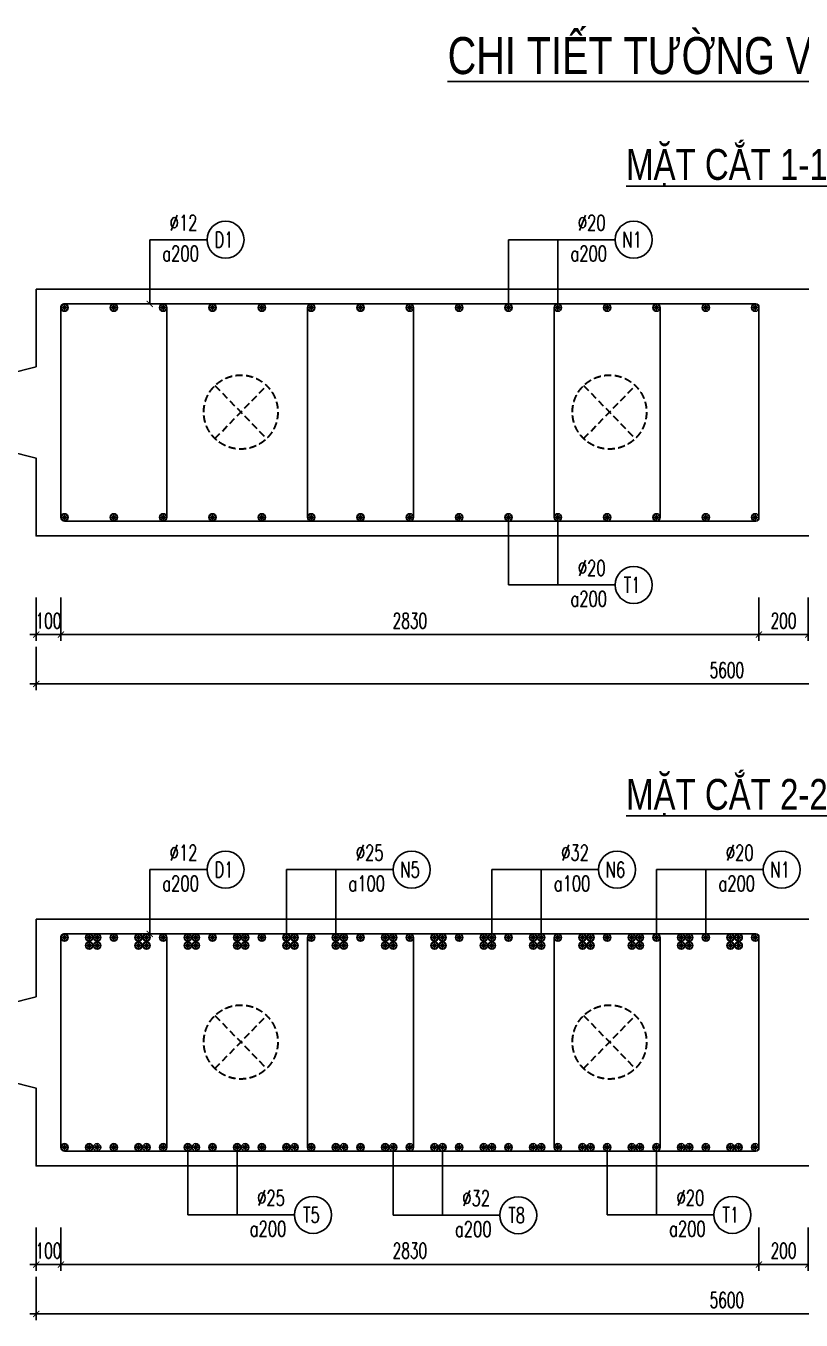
# Model space of a CAD drawing. Header units: millimetres. Extents: x -143483 to 1166745, y -1448440 to -1202244.
# Drawn here: x 271567 to 284137, y -1407063 to -1386087 of the extents above; entities that cross this region are included whole.
import ezdxf
from ezdxf.enums import TextEntityAlignment as Align

# ---------------------------------------------------------------- set-up
doc = ezdxf.new("R2010")
doc.units = ezdxf.units.MM
doc.header["$LTSCALE"] = 30
doc.header["$PDMODE"] = 3
doc.linetypes.add('DASHED', pattern=[19.05, 12.7, -6.35])
doc.layers.get('0').update_dxf_attribs({"lineweight": 9})
doc.layers.get('Defpoints').update_dxf_attribs({"lineweight": 9})
for name, color, linetype in [('ccu11-Cotthep', 9, 'Continuous'), ('ccu11-Dim', 8, 'Continuous'), ('ccu11-Text', 31, 'Continuous'), ('ccu11-Thay', 7, 'Continuous'), ('ccu11-Thep', 4, 'Continuous'), ('ccu11-Thep doc', 4, 'Continuous'), ('ccu11-Thepdai', 6, 'Continuous')]:
    doc.layers.add(name, color=color, linetype=linetype)
doc.layers.add('ccu11-Khuat', color=9, linetype='DASHED', lineweight=30)
doc.layers.add('Vicom_thep doc', color=1, linetype='Continuous', lineweight=35)
doc.styles.add('ccu11-dim', font='vnsimli.shx', dxfattribs={"width": 0.65, "bigfont": 'bigfont.shx'})
doc.styles.add('ccu11-VnAvH-B', font='VHAVANB.TTF')
doc.styles.add('ccu11-vnsimple', font='vnsimple.shx', dxfattribs={"bigfont": 'bigfont.shx'})
doc.styles.add('ccu11_simli', font='vnsimli.shx', dxfattribs={"width": 0.8})
doc.dimstyles.new('ccu11-100', dxfattribs={"dimscale": 100, "dimtxt": 2.5, "dimasz": 1, "dimexe": 1, "dimexo": 2, "dimgap": 1, "dimtad": 1, "dimdec": 0, "dimdsep": 46, "dimtxsty": 'ccu11-dim', "dimblk": 'ARCHTICK', "dimcen": -1, "dimdle": 1, "dimclrd": 256, "dimclre": 256, "dimclrt": 3, "dimadec": 0, "dimazin": 2, "dimtfac": 0.1, "dimtdec": 0, "dimtmove": 0, "dimatfit": 1, "dimldrblk": 'ARCHTICK', "dimfxl": 0, "dimtvp": 0.833333, "dimtolj": 1, "dimtzin": 12, "dimarcsym": 0})
doc.dimstyles.new('ccu11-100x4', dxfattribs={"dimscale": 100, "dimtxt": 2.5, "dimasz": 1, "dimexe": 1, "dimexo": 2, "dimgap": 1, "dimtad": 1, "dimdec": 0, "dimlfac": 0.25, "dimdsep": 46, "dimtxsty": 'ccu11-dim', "dimblk": 'ARCHTICK', "dimcen": -1, "dimdle": 1, "dimclrd": 256, "dimclre": 256, "dimclrt": 3, "dimadec": 0, "dimazin": 2, "dimtfac": 0.1, "dimtdec": 0, "dimtmove": 0, "dimatfit": 1, "dimldrblk": 'ARCHTICK', "dimfxl": 0, "dimtvp": 0.833333, "dimtolj": 1, "dimtzin": 12, "dimarcsym": 0})

# ---------------------------------------------------------------- blocks, each defined once
blk = doc.blocks.new('MCT')
at = {"ltscale": 0.005}
for p, q in [((-0.49, 0), (0.49, 0)), ((0.35, -0.35), (-0.35, 0.35)), ((-0.35, -0.35), (0.35, 0.35)), ((0, -0.49), (0, 0.49))]:
    blk.add_line(p, q, dxfattribs=at)
blk.add_circle((0, 0), 0.492, dxfattribs=at)
blk = doc.blocks.new('*U3963')
at = {"layer": 'ccu11-Thep doc', "xscale": -121.9200000001001, "yscale": 121.9200000001001, "zscale": 121.92, "rotation": 270}
blk.add_blockref('MCT', (0, 0), dxfattribs=at)
blk = doc.blocks.new('*U3964')
at = {"layer": 'ccu11-Thep doc', "color": 0, "linetype": 'ByBlock', "lineweight": -2, "transparency": 16777216}
for p in [(0, 0), (800, 0), (1600, 0), (2400, 0), (3200, 0), (4000, 0), (4800, 0), (5600, 0), (6400, 0), (7200, 0), (8000, 0), (8800, 0), (9600, 0), (10400, 0), (11200, 0)]:
    blk.add_blockref('*U3963', p, dxfattribs=at)
blk = doc.blocks.new('*U3965')
at = {"layer": 'ccu11-Thep doc', "xscale": -121.9200000001001, "yscale": 121.9200000001001, "zscale": 121.92, "rotation": 270}
blk.add_blockref('MCT', (0, 0), dxfattribs=at)
blk = doc.blocks.new('*U3966')
at = {"layer": 'ccu11-Thep doc', "color": 0, "linetype": 'ByBlock', "lineweight": -2, "transparency": 16777216}
for p in [(0, 0), (800, 0), (1600, 0), (2400, 0), (3200, 0), (4000, 0), (4800, 0), (5600, 0), (6400, 0), (7200, 0), (8000, 0), (8800, 0), (9600, 0), (10400, 0), (11200, 0)]:
    blk.add_blockref('*U3965', p, dxfattribs=at)
blk = doc.blocks.new('_ARCHTICK')
at = {"color": 0, "linetype": 'ByBlock', "const_width": 0.15}
blk.add_lwpolyline([(-0.5, -0.5), (0.5, 0.5)], dxfattribs=at)
blk = doc.blocks.new('*D4121')
at = {"layer": 'ccu11-Dim', "linetype": 'ByBlock', "lineweight": -2, "ltscale": 30, "transparency": 16777216}
for p, q in [((271733, -1396153), (271733, -1396853)), ((294133, -1396153), (294133, -1396853)), ((271633, -1396753), (294233, -1396753))]:
    blk.add_line(p, q, dxfattribs=at)
at = {"layer": 'Defpoints', "color": 0, "linetype": 'ByBlock', "ltscale": 30, "transparency": 16777216}
for p in [(271733, -1395953), (294133, -1395953), (294133, -1396753)]:
    blk.add_point(p, dxfattribs=at)
at = {"layer": 'ccu11-Dim', "linetype": 'ByBlock', "lineweight": -2, "ltscale": 30, "transparency": 16777216, "xscale": 100, "yscale": 100, "zscale": 100, "rotation": 180}
blk.add_blockref('_ARCHTICK', (271733, -1396753), dxfattribs=at)
at = {"layer": 'ccu11-Dim', "linetype": 'ByBlock', "lineweight": -2, "ltscale": 30, "transparency": 16777216, "xscale": 100, "yscale": 100, "zscale": 100}
blk.add_blockref('_ARCHTICK', (294133, -1396753), dxfattribs=at)
at = {"layer": 'ccu11-Dim', "color": 3, "linetype": 'ByBlock', "ltscale": 30, "transparency": 16777216, "insert": (282933, -1396528), "char_height": 250, "attachment_point": 5, "style": 'ccu11-dim'}
blk.add_mtext('\\A1;5600', dxfattribs=at)
blk = doc.blocks.new('*D4122')
at = {"layer": 'ccu11-Dim', "linetype": 'ByBlock', "lineweight": -2, "ltscale": 30, "transparency": 16777216}
for p, q in [((283452, -1395353), (283452, -1396053)), ((284252, -1395353), (284252, -1396053)), ((283352, -1395953), (284352, -1395953))]:
    blk.add_line(p, q, dxfattribs=at)
at = {"layer": 'Defpoints', "color": 0, "linetype": 'ByBlock', "ltscale": 30, "transparency": 16777216}
for p in [(283452, -1395153), (284252, -1395153), (284252, -1395953)]:
    blk.add_point(p, dxfattribs=at)
at = {"layer": 'ccu11-Dim', "linetype": 'ByBlock', "lineweight": -2, "ltscale": 30, "transparency": 16777216, "xscale": 100, "yscale": 100, "zscale": 100, "rotation": 180}
blk.add_blockref('_ARCHTICK', (283452, -1395953), dxfattribs=at)
at = {"layer": 'ccu11-Dim', "linetype": 'ByBlock', "lineweight": -2, "ltscale": 30, "transparency": 16777216, "xscale": 100, "yscale": 100, "zscale": 100}
blk.add_blockref('_ARCHTICK', (284252, -1395953), dxfattribs=at)
at = {"layer": 'ccu11-Dim', "color": 3, "linetype": 'ByBlock', "ltscale": 30, "transparency": 16777216, "insert": (283852, -1395728), "char_height": 250, "attachment_point": 5, "style": 'ccu11-dim'}
blk.add_mtext('\\A1;200', dxfattribs=at)
blk = doc.blocks.new('*D4124')
at = {"layer": 'ccu11-Dim', "linetype": 'ByBlock', "lineweight": -2, "ltscale": 30, "transparency": 16777216}
for p, q in [((272133, -1395353), (272133, -1396053)), ((283452, -1395353), (283452, -1396053)), ((272033, -1395953), (283552, -1395953))]:
    blk.add_line(p, q, dxfattribs=at)
at = {"layer": 'Defpoints', "color": 0, "linetype": 'ByBlock', "ltscale": 30, "transparency": 16777216}
for p in [(272133, -1395153), (283452, -1395153), (283452, -1395953)]:
    blk.add_point(p, dxfattribs=at)
at = {"layer": 'ccu11-Dim', "linetype": 'ByBlock', "lineweight": -2, "ltscale": 30, "transparency": 16777216, "xscale": 100, "yscale": 100, "zscale": 100, "rotation": 180}
blk.add_blockref('_ARCHTICK', (272133, -1395953), dxfattribs=at)
at = {"layer": 'ccu11-Dim', "linetype": 'ByBlock', "lineweight": -2, "ltscale": 30, "transparency": 16777216, "xscale": 100, "yscale": 100, "zscale": 100}
blk.add_blockref('_ARCHTICK', (283452, -1395953), dxfattribs=at)
at = {"layer": 'ccu11-Dim', "color": 3, "linetype": 'ByBlock', "ltscale": 30, "transparency": 16777216, "insert": (277793, -1395728), "char_height": 250, "attachment_point": 5, "style": 'ccu11-dim'}
blk.add_mtext('\\A1;2830', dxfattribs=at)
blk = doc.blocks.new('*D4125')
at = {"layer": 'ccu11-Dim', "linetype": 'ByBlock', "lineweight": -2, "ltscale": 30, "transparency": 16777216}
for p, q in [((271733, -1395353), (271733, -1396053)), ((272133, -1395353), (272133, -1396053)), ((271733, -1395953), (271633, -1395953)), ((272133, -1395953), (271733, -1395953)), ((272133, -1395953), (272233, -1395953))]:
    blk.add_line(p, q, dxfattribs=at)
at = {"layer": 'Defpoints', "color": 0, "linetype": 'ByBlock', "ltscale": 30, "transparency": 16777216}
for p in [(271733, -1395153), (272133, -1395153), (271733, -1395953)]:
    blk.add_point(p, dxfattribs=at)
at = {"layer": 'ccu11-Dim', "linetype": 'ByBlock', "lineweight": -2, "ltscale": 30, "transparency": 16777216, "xscale": 100, "yscale": 100, "zscale": 100}
blk.add_blockref('_ARCHTICK', (271733, -1395953), dxfattribs=at)
at = {"layer": 'ccu11-Dim', "linetype": 'ByBlock', "lineweight": -2, "ltscale": 30, "transparency": 16777216, "xscale": 100, "yscale": 100, "zscale": 100, "rotation": 180}
blk.add_blockref('_ARCHTICK', (272133, -1395953), dxfattribs=at)
at = {"layer": 'ccu11-Dim', "color": 3, "linetype": 'ByBlock', "ltscale": 30, "transparency": 16777216, "insert": (271933, -1395728), "char_height": 250, "attachment_point": 5, "style": 'ccu11-dim'}
blk.add_mtext('\\A1;100', dxfattribs=at)
blk = doc.blocks.new('SHD')
at = {"layer": 'ccu11-Cotthep'}
blk.add_circle((300, 0), 300, dxfattribs=at)
at = {"layer": 'ccu11-Cotthep', "color": 31, "style": 'ccu11_simli', "width": 0.8}
blk.add_attdef('DK', text='', height=250, dxfattribs=at).set_placement((-101, 65), align=Align.BOTTOM_RIGHT)
blk.add_attdef('KH', text='', height=250, dxfattribs=at).set_placement((300, 0), align=Align.MIDDLE)
blk.add_attdef('KC', text='', height=250, dxfattribs=at).set_placement((-101, -142), align=Align.TOP_RIGHT)
blk = doc.blocks.new('*U3973')
at = {"layer": 'ccu11-Thep doc', "xscale": -121.9200000001001, "yscale": 121.9200000001001, "zscale": 121.92, "rotation": 270}
blk.add_blockref('MCT', (0, 0), dxfattribs=at)
blk = doc.blocks.new('*U3974')
at = {"layer": 'ccu11-Thep doc', "color": 0, "linetype": 'ByBlock', "lineweight": -2, "transparency": 16777216}
for p in [(0, 0), (800, 0), (1600, 0), (2400, 0), (3200, 0), (4000, 0), (4800, 0), (5600, 0), (6400, 0), (7200, 0), (8000, 0), (8800, 0), (9600, 0), (10400, 0), (11200, 0)]:
    blk.add_blockref('*U3973', p, dxfattribs=at)
blk = doc.blocks.new('*U3975')
at = {"layer": 'ccu11-Thep doc', "xscale": -121.9200000001001, "yscale": 121.9200000001001, "zscale": 121.92, "rotation": 270}
blk.add_blockref('MCT', (0, 0), dxfattribs=at)
blk = doc.blocks.new('*U3976')
at = {"layer": 'ccu11-Thep doc', "color": 0, "linetype": 'ByBlock', "lineweight": -2, "transparency": 16777216}
for p in [(0, 0), (800, 0), (1600, 0), (2400, 0), (3200, 0), (4000, 0), (4800, 0), (5600, 0), (6400, 0), (7200, 0), (8000, 0), (8800, 0), (9600, 0), (10400, 0), (11200, 0)]:
    blk.add_blockref('*U3975', p, dxfattribs=at)
blk = doc.blocks.new('*D4130')
at = {"layer": 'ccu11-Dim', "linetype": 'ByBlock', "lineweight": -2, "ltscale": 30, "transparency": 16777216}
for p, q in [((271733, -1406363), (271733, -1407063)), ((294133, -1406363), (294133, -1407063)), ((271633, -1406963), (294233, -1406963))]:
    blk.add_line(p, q, dxfattribs=at)
at = {"layer": 'Defpoints', "color": 0, "linetype": 'ByBlock', "ltscale": 30, "transparency": 16777216}
for p in [(271733, -1406163), (294133, -1406163), (294133, -1406963)]:
    blk.add_point(p, dxfattribs=at)
at = {"layer": 'ccu11-Dim', "linetype": 'ByBlock', "lineweight": -2, "ltscale": 30, "transparency": 16777216, "xscale": 100, "yscale": 100, "zscale": 100, "rotation": 180}
blk.add_blockref('_ARCHTICK', (271733, -1406963), dxfattribs=at)
at = {"layer": 'ccu11-Dim', "linetype": 'ByBlock', "lineweight": -2, "ltscale": 30, "transparency": 16777216, "xscale": 100, "yscale": 100, "zscale": 100}
blk.add_blockref('_ARCHTICK', (294133, -1406963), dxfattribs=at)
at = {"layer": 'ccu11-Dim', "color": 3, "linetype": 'ByBlock', "ltscale": 30, "transparency": 16777216, "insert": (282933, -1406738), "char_height": 250, "attachment_point": 5, "style": 'ccu11-dim'}
blk.add_mtext('\\A1;5600', dxfattribs=at)
blk = doc.blocks.new('*D4131')
at = {"layer": 'ccu11-Dim', "linetype": 'ByBlock', "lineweight": -2, "ltscale": 30, "transparency": 16777216}
for p, q in [((283452, -1405563), (283452, -1406263)), ((284252, -1405563), (284252, -1406263)), ((283352, -1406163), (284352, -1406163))]:
    blk.add_line(p, q, dxfattribs=at)
at = {"layer": 'Defpoints', "color": 0, "linetype": 'ByBlock', "ltscale": 30, "transparency": 16777216}
for p in [(283452, -1405363), (284252, -1405363), (284252, -1406163)]:
    blk.add_point(p, dxfattribs=at)
at = {"layer": 'ccu11-Dim', "linetype": 'ByBlock', "lineweight": -2, "ltscale": 30, "transparency": 16777216, "xscale": 100, "yscale": 100, "zscale": 100, "rotation": 180}
blk.add_blockref('_ARCHTICK', (283452, -1406163), dxfattribs=at)
at = {"layer": 'ccu11-Dim', "linetype": 'ByBlock', "lineweight": -2, "ltscale": 30, "transparency": 16777216, "xscale": 100, "yscale": 100, "zscale": 100}
blk.add_blockref('_ARCHTICK', (284252, -1406163), dxfattribs=at)
at = {"layer": 'ccu11-Dim', "color": 3, "linetype": 'ByBlock', "ltscale": 30, "transparency": 16777216, "insert": (283852, -1405938), "char_height": 250, "attachment_point": 5, "style": 'ccu11-dim'}
blk.add_mtext('\\A1;200', dxfattribs=at)
blk = doc.blocks.new('*D4132')
at = {"layer": 'ccu11-Dim', "linetype": 'ByBlock', "lineweight": -2, "ltscale": 30, "transparency": 16777216}
for p, q in [((272133, -1405563), (272133, -1406263)), ((283452, -1405563), (283452, -1406263)), ((272033, -1406163), (283552, -1406163))]:
    blk.add_line(p, q, dxfattribs=at)
at = {"layer": 'Defpoints', "color": 0, "linetype": 'ByBlock', "ltscale": 30, "transparency": 16777216}
for p in [(272133, -1405363), (283452, -1405363), (283452, -1406163)]:
    blk.add_point(p, dxfattribs=at)
at = {"layer": 'ccu11-Dim', "linetype": 'ByBlock', "lineweight": -2, "ltscale": 30, "transparency": 16777216, "xscale": 100, "yscale": 100, "zscale": 100, "rotation": 180}
blk.add_blockref('_ARCHTICK', (272133, -1406163), dxfattribs=at)
at = {"layer": 'ccu11-Dim', "linetype": 'ByBlock', "lineweight": -2, "ltscale": 30, "transparency": 16777216, "xscale": 100, "yscale": 100, "zscale": 100}
blk.add_blockref('_ARCHTICK', (283452, -1406163), dxfattribs=at)
at = {"layer": 'ccu11-Dim', "color": 3, "linetype": 'ByBlock', "ltscale": 30, "transparency": 16777216, "insert": (277793, -1405938), "char_height": 250, "attachment_point": 5, "style": 'ccu11-dim'}
blk.add_mtext('\\A1;2830', dxfattribs=at)
blk = doc.blocks.new('*D4133')
at = {"layer": 'ccu11-Dim', "linetype": 'ByBlock', "lineweight": -2, "ltscale": 30, "transparency": 16777216}
for p, q in [((271733, -1405563), (271733, -1406263)), ((272133, -1405563), (272133, -1406263)), ((271733, -1406163), (271633, -1406163)), ((272133, -1406163), (271733, -1406163)), ((272133, -1406163), (272233, -1406163))]:
    blk.add_line(p, q, dxfattribs=at)
at = {"layer": 'Defpoints', "color": 0, "linetype": 'ByBlock', "ltscale": 30, "transparency": 16777216}
for p in [(271733, -1405363), (272133, -1405363), (271733, -1406163)]:
    blk.add_point(p, dxfattribs=at)
at = {"layer": 'ccu11-Dim', "linetype": 'ByBlock', "lineweight": -2, "ltscale": 30, "transparency": 16777216, "xscale": 100, "yscale": 100, "zscale": 100}
blk.add_blockref('_ARCHTICK', (271733, -1406163), dxfattribs=at)
at = {"layer": 'ccu11-Dim', "linetype": 'ByBlock', "lineweight": -2, "ltscale": 30, "transparency": 16777216, "xscale": 100, "yscale": 100, "zscale": 100, "rotation": 180}
blk.add_blockref('_ARCHTICK', (272133, -1406163), dxfattribs=at)
at = {"layer": 'ccu11-Dim', "color": 3, "linetype": 'ByBlock', "ltscale": 30, "transparency": 16777216, "insert": (271933, -1405938), "char_height": 250, "attachment_point": 5, "style": 'ccu11-dim'}
blk.add_mtext('\\A1;100', dxfattribs=at)
blk = doc.blocks.new('ccu11_block_thep')
at = {"layer": 'ccu11-Thep', "color": 3}
for p, q in [((-0.4, 0), (0.4, 0)), ((-0.28, 0.28), (0.28, -0.28)), ((0.28, 0.28), (-0.28, -0.28)), ((0, 0.4), (0, -0.4))]:
    blk.add_line(p, q, dxfattribs=at)
at = {"layer": 'ccu11-Thep', "color": 1, "const_width": 0.0667}
blk.add_lwpolyline([(-0.4, 0, 1), (0.4, 0, 1), (-0.4, 0, 1)], format="xyb", dxfattribs=at)
at = {"layer": 'ccu11-Thep', "color": 1}
blk.add_circle((0, 0), 0.4, dxfattribs=at)
blk = doc.blocks.new('*U3971')
at = {"layer": 'Vicom_thep doc', "xscale": -150, "yscale": 150, "zscale": 150, "rotation": 180}
blk.add_blockref('ccu11_block_thep', (0, 0), dxfattribs=at)
blk = doc.blocks.new('*U3972')
at = {"layer": 'ccu11-Thep doc', "color": 0, "linetype": 'ByBlock', "lineweight": -2, "transparency": 16777216}
for p in [(0, 0), (800, 0), (1600, 0), (2400, 0), (3200, 0), (4000, 0), (4800, 0), (5600, 0), (6400, 0), (7200, 0), (8000, 0), (8800, 0), (9600, 0), (10400, 0)]:
    blk.add_blockref('*U3971', p, dxfattribs=at)
blk = doc.blocks.new('*U3983')
at = {"layer": 'Vicom_thep doc', "xscale": -150, "yscale": 150, "zscale": 150, "rotation": 180}
blk.add_blockref('ccu11_block_thep', (0, 0), dxfattribs=at)
blk = doc.blocks.new('*U3984')
at = {"layer": 'ccu11-Thep doc', "color": 0, "linetype": 'ByBlock', "lineweight": -2, "transparency": 16777216}
for p in [(0, 0), (800, 0), (1600, 0), (2400, 0), (3200, 0), (4000, 0), (4800, 0), (5600, 0), (6400, 0), (7200, 0), (8000, 0), (8800, 0), (9600, 0), (10400, 0)]:
    blk.add_blockref('*U3983', p, dxfattribs=at)
blk = doc.blocks.new('*U4079')
at = {"layer": 'Vicom_thep doc', "xscale": -150, "yscale": 150, "zscale": 150, "rotation": 180}
blk.add_blockref('ccu11_block_thep', (0, 0), dxfattribs=at)
blk = doc.blocks.new('*U4080')
at = {"layer": 'ccu11-Thep doc', "color": 0, "linetype": 'ByBlock', "lineweight": -2, "transparency": 16777216}
for p in [(0, 0), (800, 0), (1600, 0), (2400, 0), (3200, 0), (4000, 0), (4800, 0), (5600, 0), (6400, 0), (7200, 0), (8000, 0), (8800, 0), (9600, 0), (10400, 0)]:
    blk.add_blockref('*U4079', p, dxfattribs=at)
blk = doc.blocks.new('*U4083')
at = {"layer": 'Vicom_thep doc', "xscale": -150, "yscale": 150, "zscale": 150, "rotation": 180}
blk.add_blockref('ccu11_block_thep', (0, 0), dxfattribs=at)
blk = doc.blocks.new('*U4084')
at = {"layer": 'ccu11-Thep doc', "color": 0, "linetype": 'ByBlock', "lineweight": -2, "transparency": 16777216}
for p in [(0, 0), (800, 0), (1600, 0), (2400, 0), (3200, 0), (4000, 0), (4800, 0), (5600, 0), (6400, 0), (7200, 0), (8000, 0), (8800, 0), (9600, 0), (10400, 0)]:
    blk.add_blockref('*U4083', p, dxfattribs=at)
blk = doc.blocks.new('*U4085')
at = {"layer": 'Vicom_thep doc', "xscale": -150, "yscale": 150, "zscale": 150, "rotation": 180}
blk.add_blockref('ccu11_block_thep', (0, 0), dxfattribs=at)
blk = doc.blocks.new('*U4086')
at = {"layer": 'ccu11-Thep doc', "color": 0, "linetype": 'ByBlock', "lineweight": -2, "transparency": 16777216}
for p in [(0, 0), (800, 0), (1600, 0), (2400, 0), (3200, 0), (4000, 0), (4800, 0), (5600, 0), (6400, 0), (7200, 0), (8000, 0), (8800, 0), (9600, 0), (10400, 0)]:
    blk.add_blockref('*U4085', p, dxfattribs=at)
blk = doc.blocks.new('*U4087')
at = {"layer": 'Vicom_thep doc', "xscale": -150, "yscale": 150, "zscale": 150, "rotation": 180}
blk.add_blockref('ccu11_block_thep', (0, 0), dxfattribs=at)
blk = doc.blocks.new('*U4088')
at = {"layer": 'ccu11-Thep doc', "color": 0, "linetype": 'ByBlock', "lineweight": -2, "transparency": 16777216}
for p in [(0, 0), (800, 0), (1600, 0), (2400, 0), (3200, 0), (4000, 0), (4800, 0), (5600, 0), (6400, 0), (7200, 0), (8000, 0), (8800, 0), (9600, 0), (10400, 0)]:
    blk.add_blockref('*U4087', p, dxfattribs=at)

msp = doc.modelspace()

# ---------------------------------------------------------------- linework, layer by layer
at = {"layer": 'ccu11-Khuat', "ltscale": 0.3}
for p, q in [((274632.44, -1391917.28), (275470.67, -1392775.98)), ((274632.44, -1392775.98), (275470.67, -1391917.28)), ((280610.34, -1391917.28), (281448.57, -1392775.98)), ((280610.34, -1392775.98), (281448.57, -1391917.28)), ((274632.44, -1402127.22), (275470.67, -1402985.92)), ((274632.44, -1402985.92), (275470.67, -1402127.22)), ((280610.34, -1402127.22), (281448.57, -1402985.92)), ((280610.34, -1402985.92), (281448.57, -1402127.22))]:
    msp.add_line(p, q, dxfattribs=at)
for centre in [(275051.55, -1392346.63), (281029.46, -1392346.63), (275051.55, -1402556.57), (281029.46, -1402556.57)]:
    msp.add_circle(centre, 600, dxfattribs=at)
at = {"layer": 'ccu11-Thay'}
for points in [[(271733.34, -1390352.99), (294133.34, -1390352.99), (294133.34, -1391612.99), (295013.11, -1391832.99), (295013.11, -1392872.99), (294133.34, -1393092.99), (294133.34, -1394352.99), (271733.34, -1394352.99), (271733.34, -1393092.99), (270853.57, -1392872.99), (270853.57, -1391832.99), (271733.34, -1391612.99)], [(271733.34, -1400562.93), (294133.34, -1400562.93), (294133.34, -1401822.93), (295013.11, -1402042.93), (295013.11, -1403082.93), (294133.34, -1403302.93), (294133.34, -1404562.93), (271733.34, -1404562.93), (271733.34, -1403302.93), (270853.57, -1403082.93), (270853.57, -1402042.93), (271733.34, -1401822.93)]]:
    msp.add_lwpolyline(points, close=True, dxfattribs=at)
at = {"layer": 'ccu11-Thepdai'}
for points in [[(272613.34, -1390592.99), (272193.34, -1390592.99, 0.41421356), (272133.34, -1390652.99), (272133.34, -1394052.99, 0.41421356), (272193.34, -1394112.99), (272613.34, -1394112.99)], [(283403.34, -1394112.99), (272193.34, -1394112.99, -0.41421356), (272133.34, -1394052.99), (272133.34, -1390642.99, -0.41421356), (272183.34, -1390592.99), (283403.34, -1390592.99, -0.41421356), (283453.34, -1390642.99), (283453.34, -1394062.99, -0.41421356), (283403.34, -1394112.99)], [(273373.34, -1390592.99), (273793.34, -1390592.99, -0.41421356), (273853.34, -1390652.99), (273853.34, -1394052.99, -0.41421356), (273793.34, -1394112.99), (273373.34, -1394112.99)], [(276613.34, -1390592.99), (276193.34, -1390592.99, 0.41421356), (276133.34, -1390652.99), (276133.34, -1394052.99, 0.41421356), (276193.34, -1394112.99), (276613.34, -1394112.99)], [(277373.34, -1390592.99), (277793.34, -1390592.99, -0.41421356), (277853.34, -1390652.99), (277853.34, -1394052.99, -0.41421356), (277793.34, -1394112.99), (277373.34, -1394112.99)], [(280613.34, -1390592.99), (280193.34, -1390592.99, 0.41421356), (280133.34, -1390652.99), (280133.34, -1394052.99, 0.41421356), (280193.34, -1394112.99), (280613.34, -1394112.99)], [(281373.34, -1390592.99), (281793.34, -1390592.99, -0.41421356), (281853.34, -1390652.99), (281853.34, -1394052.99, -0.41421356), (281793.34, -1394112.99), (281373.34, -1394112.99)], [(272613.34, -1400802.93), (272193.34, -1400802.93, 0.41421356), (272133.34, -1400862.93), (272133.34, -1404262.93, 0.41421356), (272193.34, -1404322.93), (272613.34, -1404322.93)], [(283403.34, -1404322.93), (272193.34, -1404322.93, -0.41421356), (272133.34, -1404262.93), (272133.34, -1400852.93, -0.41421356), (272183.34, -1400802.93), (283403.34, -1400802.93, -0.41421356), (283453.34, -1400852.93), (283453.34, -1404272.93, -0.41421356), (283403.34, -1404322.93)], [(273373.34, -1400802.93), (273793.34, -1400802.93, -0.41421356), (273853.34, -1400862.93), (273853.34, -1404262.93, -0.41421356), (273793.34, -1404322.93), (273373.34, -1404322.93)], [(276613.34, -1400802.93), (276193.34, -1400802.93, 0.41421356), (276133.34, -1400862.93), (276133.34, -1404262.93, 0.41421356), (276193.34, -1404322.93), (276613.34, -1404322.93)], [(277373.34, -1400802.93), (277793.34, -1400802.93, -0.41421356), (277853.34, -1400862.93), (277853.34, -1404262.93, -0.41421356), (277793.34, -1404322.93), (277373.34, -1404322.93)], [(280613.34, -1400802.93), (280193.34, -1400802.93, 0.41421356), (280133.34, -1400862.93), (280133.34, -1404262.93, 0.41421356), (280193.34, -1404322.93), (280613.34, -1404322.93)], [(281373.34, -1400802.93), (281793.34, -1400802.93, -0.41421356), (281853.34, -1400862.93), (281853.34, -1404262.93, -0.41421356), (281793.34, -1404322.93), (281373.34, -1404322.93)]]:
    msp.add_lwpolyline(points, format="xyb", dxfattribs=at)

# ---------------------------------------------------------------- block references
at = {"layer": 'ccu11-Cotthep'}
ref = msp.add_blockref('SHD', (274504.02, -1389552.63), dxfattribs=at)
ref.add_attrib('KH', 'D1', dxfattribs={"color": 31, "height": 250, "style": 'ccu11-vnsimple', "width": 0.7}).set_placement((274779.02, -1389552.63), align=Align.MIDDLE_CENTER)
ref.add_attrib('KC', 'a200', dxfattribs={"color": 31, "height": 250, "style": 'ccu11-vnsimple', "width": 0.7}).set_placement((274075.44, -1389652.63), align=Align.TOP_CENTER)
ref.add_attrib('DK', '`12', dxfattribs={"color": 31, "height": 250, "style": 'ccu11-vnsimple', "width": 0.7}).set_placement((274123.24, -1389477.63), align=Align.BOTTOM_CENTER)
ref = msp.add_blockref('SHD', (281122.34, -1389552.63), dxfattribs=at)
ref.add_attrib('KH', 'N1', dxfattribs={"color": 31, "height": 250, "style": 'ccu11-vnsimple', "width": 0.7}).set_placement((281397.34, -1389552.63), align=Align.MIDDLE_CENTER)
ref.add_attrib('KC', 'a200', dxfattribs={"color": 31, "height": 250, "style": 'ccu11-vnsimple', "width": 0.7}).set_placement((280693.76, -1389652.63), align=Align.TOP_CENTER)
ref.add_attrib('DK', '`20', dxfattribs={"color": 31, "height": 250, "style": 'ccu11-vnsimple', "width": 0.7}).set_placement((280741.56, -1389477.63), align=Align.BOTTOM_CENTER)
ref = msp.add_blockref('SHD', (281122.34, -1395148.35), dxfattribs=at)
ref.add_attrib('KH', 'T1', dxfattribs={"color": 31, "height": 250, "style": 'ccu11-vnsimple', "width": 0.7}).set_placement((281397.34, -1395148.35), align=Align.MIDDLE_CENTER)
ref.add_attrib('KC', 'a200', dxfattribs={"color": 31, "height": 250, "style": 'ccu11-vnsimple', "width": 0.7}).set_placement((280693.76, -1395248.35), align=Align.TOP_CENTER)
ref.add_attrib('DK', '`20', dxfattribs={"color": 31, "height": 250, "style": 'ccu11-vnsimple', "width": 0.7}).set_placement((280741.56, -1395073.35), align=Align.BOTTOM_CENTER)
ref = msp.add_blockref('SHD', (274504.02, -1399762.57), dxfattribs=at)
ref.add_attrib('KH', 'D1', dxfattribs={"color": 31, "height": 250, "style": 'ccu11-vnsimple', "width": 0.7}).set_placement((274779.02, -1399762.57), align=Align.MIDDLE_CENTER)
ref.add_attrib('KC', 'a200', dxfattribs={"color": 31, "height": 250, "style": 'ccu11-vnsimple', "width": 0.7}).set_placement((274075.44, -1399862.57), align=Align.TOP_CENTER)
ref.add_attrib('DK', '`12', dxfattribs={"color": 31, "height": 250, "style": 'ccu11-vnsimple', "width": 0.7}).set_placement((274123.24, -1399687.57), align=Align.BOTTOM_CENTER)
ref = msp.add_blockref('SHD', (277522.34, -1399762.57), dxfattribs=at)
ref.add_attrib('KH', 'N5', dxfattribs={"color": 31, "height": 250, "style": 'ccu11-vnsimple', "width": 0.7}).set_placement((277797.34, -1399762.57), align=Align.MIDDLE_CENTER)
ref.add_attrib('KC', 'a100', dxfattribs={"color": 31, "height": 250, "style": 'ccu11-vnsimple', "width": 0.7}).set_placement((277093.76, -1399862.57), align=Align.TOP_CENTER)
ref.add_attrib('DK', '`25', dxfattribs={"color": 31, "height": 250, "style": 'ccu11-vnsimple', "width": 0.7}).set_placement((277141.56, -1399687.57), align=Align.BOTTOM_CENTER)
ref = msp.add_blockref('SHD', (280852.11, -1399762.57), dxfattribs=at)
ref.add_attrib('KH', 'N6', dxfattribs={"color": 31, "height": 250, "style": 'ccu11-vnsimple', "width": 0.7}).set_placement((281127.11, -1399762.57), align=Align.MIDDLE_CENTER)
ref.add_attrib('KC', 'a100', dxfattribs={"color": 31, "height": 250, "style": 'ccu11-vnsimple', "width": 0.7}).set_placement((280423.53, -1399862.57), align=Align.TOP_CENTER)
ref.add_attrib('DK', '`32', dxfattribs={"color": 31, "height": 250, "style": 'ccu11-vnsimple', "width": 0.7}).set_placement((280471.32, -1399687.57), align=Align.BOTTOM_CENTER)
ref = msp.add_blockref('SHD', (283522.34, -1399762.57), dxfattribs=at)
ref.add_attrib('KH', 'N1', dxfattribs={"color": 31, "height": 250, "style": 'ccu11-vnsimple', "width": 0.7}).set_placement((283797.34, -1399762.57), align=Align.MIDDLE_CENTER)
ref.add_attrib('KC', 'a200', dxfattribs={"color": 31, "height": 250, "style": 'ccu11-vnsimple', "width": 0.7}).set_placement((283093.76, -1399862.57), align=Align.TOP_CENTER)
ref.add_attrib('DK', '`20', dxfattribs={"color": 31, "height": 250, "style": 'ccu11-vnsimple', "width": 0.7}).set_placement((283141.56, -1399687.57), align=Align.BOTTOM_CENTER)
ref = msp.add_blockref('SHD', (275922.34, -1405358.29), dxfattribs=at)
ref.add_attrib('KH', 'T5', dxfattribs={"color": 31, "height": 250, "style": 'ccu11-vnsimple', "width": 0.7}).set_placement((276197.34, -1405358.29), align=Align.MIDDLE_CENTER)
ref.add_attrib('KC', 'a200', dxfattribs={"color": 31, "height": 250, "style": 'ccu11-vnsimple', "width": 0.7}).set_placement((275493.76, -1405458.29), align=Align.TOP_CENTER)
ref.add_attrib('DK', '`25', dxfattribs={"color": 31, "height": 250, "style": 'ccu11-vnsimple', "width": 0.7}).set_placement((275541.56, -1405283.29), align=Align.BOTTOM_CENTER)
ref = msp.add_blockref('SHD', (279249.62, -1405363.29), dxfattribs=at)
ref.add_attrib('KH', 'T8', dxfattribs={"color": 31, "height": 250, "style": 'ccu11-vnsimple', "width": 0.7}).set_placement((279524.62, -1405363.29), align=Align.MIDDLE_CENTER)
ref.add_attrib('KC', 'a200', dxfattribs={"color": 31, "height": 250, "style": 'ccu11-vnsimple', "width": 0.7}).set_placement((278821.04, -1405463.29), align=Align.TOP_CENTER)
ref.add_attrib('DK', '`32', dxfattribs={"color": 31, "height": 250, "style": 'ccu11-vnsimple', "width": 0.7}).set_placement((278868.84, -1405288.29), align=Align.BOTTOM_CENTER)
ref = msp.add_blockref('SHD', (282722.34, -1405358.29), dxfattribs=at)
ref.add_attrib('KH', 'T1', dxfattribs={"color": 31, "height": 250, "style": 'ccu11-vnsimple', "width": 0.7}).set_placement((282997.34, -1405358.29), align=Align.MIDDLE_CENTER)
ref.add_attrib('KC', 'a200', dxfattribs={"color": 31, "height": 250, "style": 'ccu11-vnsimple', "width": 0.7}).set_placement((282293.76, -1405458.29), align=Align.TOP_CENTER)
ref.add_attrib('DK', '`20', dxfattribs={"color": 31, "height": 250, "style": 'ccu11-vnsimple', "width": 0.7}).set_placement((282341.56, -1405283.29), align=Align.BOTTOM_CENTER)
at = {"layer": 'ccu11-Thep doc'}
for name, p in [('*U3964', (272193.34, -1390652.99)), ('*U3974', (272193.34, -1400862.93)), ('*U3972', (272593.34, -1400862.93)), ('*U4084', (272593.34, -1400991.22)), ('*U4086', (272723.11, -1400862.93)), ('*U4088', (272723.11, -1400991.22)), ('*U3984', (272593.34, -1404262.93)), ('*U4080', (272720.62, -1404262.93))]:
    msp.add_blockref(name, p, dxfattribs=at)
at = {"layer": 'ccu11-Thep doc', "xscale": -1, "rotation": 180}
for name, p in [('*U3966', (272193.34, -1394052.99)), ('*U3976', (272193.34, -1404262.93))]:
    msp.add_blockref(name, p, dxfattribs=at)

# ---------------------------------------------------------------- texts
at = {"layer": 'ccu11-Text', "style": 'ccu11-VnAvH-B', "width": 0.8}
msp.add_text('%%UCHI TIÕT t\xadêng v©y tv-11a', height=600, dxfattribs=at).set_placement((282967.35, -1386868.55), align=Align.CENTER)
at = {"layer": 'ccu11-Text', "color": 1, "style": 'ccu11-VnAvH-B', "width": 0.8}
msp.add_text('%%UmÆt c¾t 1-1', height=500, dxfattribs=at).set_placement((282933.34, -1388582.86), align=Align.CENTER)
at = {"layer": 'ccu11-Text', "color": 2, "style": 'ccu11-VnAvH-B', "width": 0.8}
msp.add_text('%%UmÆt c¾t 2-2', height=500, dxfattribs=at).set_placement((282933.34, -1398792.8), align=Align.CENTER)

# ---------------------------------------------------------------- dimensions: what is measured, and where the dimension line sits
at = {"layer": 'ccu11-Dim', "linetype": 'ByBlock', "ltscale": 30}
for base, p1, p2, picture, middle in [((271733.34, -1395953.35), (272133.34, -1395153.35), (271733.34, -1395153.35), '*D4125', (271933.34, -1395728.35)), ((271733.34, -1406163.29), (272133.34, -1405363.29), (271733.34, -1405363.29), '*D4133', (271933.34, -1405938.29))]:
    dim = msp.add_linear_dim(base=base, p1=p1, p2=p2, dimstyle='ccu11-100x4', override={"dimtix": 1}, dxfattribs=at)
    dim.commit()
    dim.dimension.update_dxf_attribs({"geometry": picture, "text_midpoint": middle})
for base, p1, p2, picture, middle in [((283451.84, -1395953.35), (272133.34, -1395153.35), (283451.84, -1395153.35), '*D4124', (277792.59, -1395728.35)), ((284251.84, -1395953.35), (283451.84, -1395153.35), (284251.84, -1395153.35), '*D4122', (283851.84, -1395728.35)), ((294133.34, -1396753.35), (271733.34, -1395953.35), (294133.34, -1395953.35), '*D4121', (282933.34, -1396528.35)), ((283451.84, -1406163.29), (272133.34, -1405363.29), (283451.84, -1405363.29), '*D4132', (277792.59, -1405938.29)), ((284251.84, -1406163.29), (283451.84, -1405363.29), (284251.84, -1405363.29), '*D4131', (283851.84, -1405938.29)), ((294133.34, -1406963.29), (271733.34, -1406163.29), (294133.34, -1406163.29), '*D4130', (282933.34, -1406738.29))]:
    dim = msp.add_linear_dim(base=base, p1=p1, p2=p2, dimstyle='ccu11-100x4', dxfattribs=at)
    dim.commit()
    dim.dimension.update_dxf_attribs({"geometry": picture, "text_midpoint": middle})

# ---------------------------------------------------------------- leaders
at = {"layer": 'ccu11-Cotthep', "linetype": 'ByBlock', "ltscale": 30}
for points in [[(273575.02, -1390592.99), (273575.02, -1389552.63), (274504.02, -1389552.63)], [(273575.02, -1400802.93), (273575.02, -1399762.57), (274504.02, -1399762.57)]]:
    msp.add_leader(points, dimstyle='ccu11-100x4', dxfattribs=at)
at = {"layer": 'ccu11-Cotthep'}
for points in [[(279393.34, -1390652.99), (279393.34, -1389552.63), (281122.34, -1389552.63)], [(280193.34, -1390652.99), (280193.34, -1389552.63), (281122.34, -1389552.63)], [(279393.34, -1394047.99), (279393.34, -1395148.35), (281122.34, -1395148.35)], [(280193.34, -1394047.99), (280193.34, -1395148.35), (281122.34, -1395148.35)], [(275793.34, -1400862.93), (275793.34, -1399762.57), (277522.34, -1399762.57)], [(276593.34, -1400862.93), (276593.34, -1399762.57), (277522.34, -1399762.57)], [(279123.11, -1400862.93), (279123.11, -1399762.57), (280852.11, -1399762.57)], [(279923.11, -1400862.93), (279923.11, -1399762.57), (280852.11, -1399762.57)], [(281793.34, -1400862.93), (281793.34, -1399762.57), (283522.34, -1399762.57)], [(282593.34, -1400862.93), (282593.34, -1399762.57), (283522.34, -1399762.57)], [(274193.34, -1404257.93), (274193.34, -1405358.29), (275922.34, -1405358.29)], [(274993.34, -1404257.93), (274993.34, -1405358.29), (275922.34, -1405358.29)], [(277520.62, -1404262.93), (277520.62, -1405363.29), (279249.62, -1405363.29)], [(278320.62, -1404262.93), (278320.62, -1405363.29), (279249.62, -1405363.29)], [(280993.34, -1404257.93), (280993.34, -1405358.29), (282722.34, -1405358.29)], [(281793.34, -1404257.93), (281793.34, -1405358.29), (282722.34, -1405358.29)]]:
    msp.add_leader(points, dimstyle='ccu11-100', override={"dimasz": 1.5, "dimgap": 1, "dimtad": 0, "dimldrblk": 'None', "dimfxl": 3, "dimfxlon": 1, "dimtfill": 1, "dimarcsym": 1}, dxfattribs=at)

doc.saveas('drawing.dxf')
